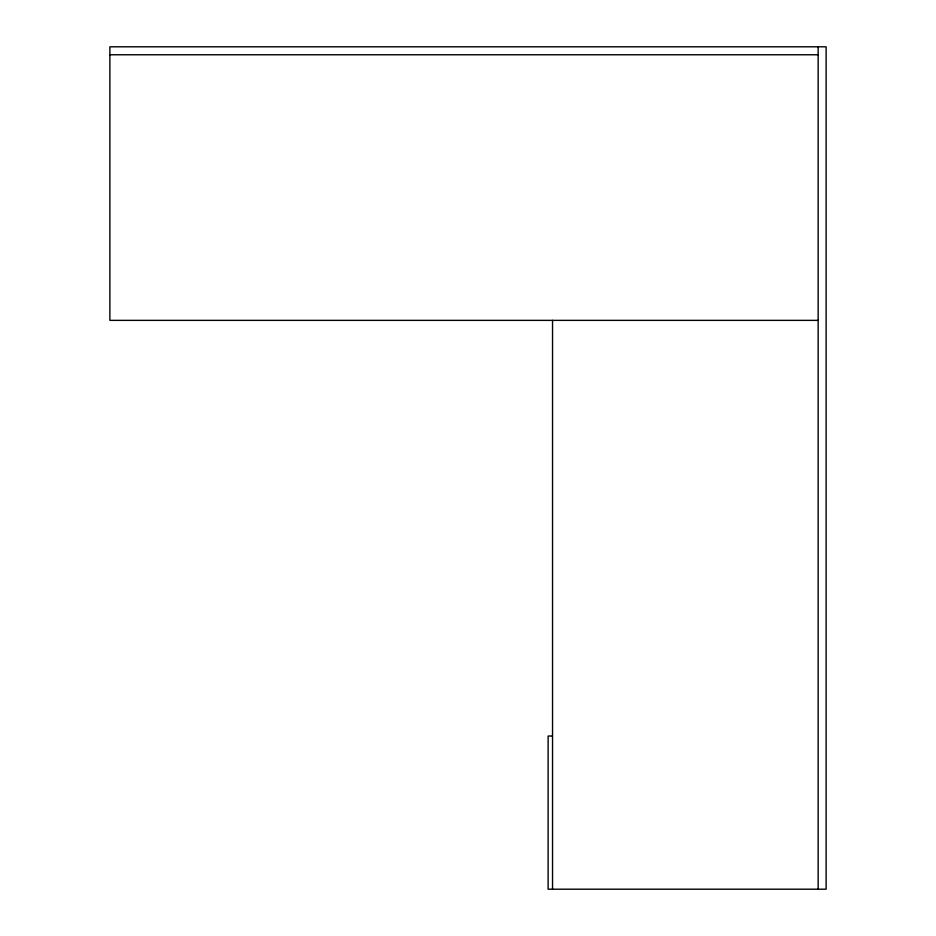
<?xml version="1.0" encoding="UTF-8"?>
<svg xmlns="http://www.w3.org/2000/svg" width="936" height="936" viewBox="0 0 936 936"><rect width="100%" height="100%" fill="white"/><g stroke="black" fill="none" stroke-linecap="round" stroke-linejoin="round"><path stroke-width="1.4" d="M109.875 54.768L818.146 54.768M818.146 320.369L109.875 320.369L109.875 46.8L826.125 46.8L826.125 889.2L548.122 889.2L548.122 736.035L552.111 736.035M818.146 46.8L818.146 889.2M552.544 320.369L552.544 889.2"/></g></svg>
